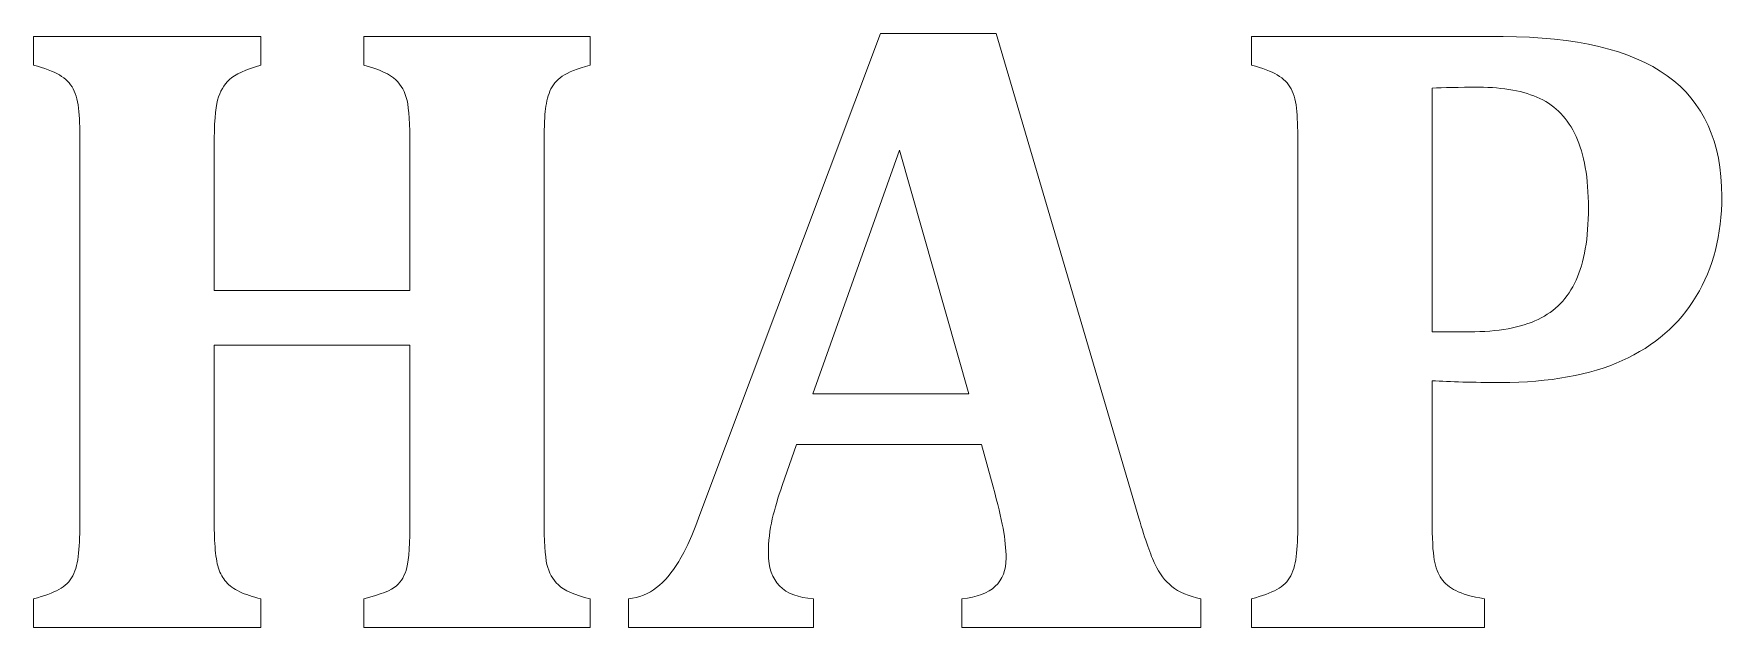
# Model space of a CAD drawing. Header units: inches. Extents: x 112 to 968, y -947 to -133.
# Drawn here: x 114.6 to 540, y -946.7 to -796.3 of the extents above; entities that cross this region are included whole.
import ezdxf

# ---------------------------------------------------------------- set-up
doc = ezdxf.new("R2010")
doc.units = ezdxf.units.IN
doc.header["$MEASUREMENT"] = 0
doc.layers.add('Layer 1', color=7, linetype='Continuous')

# ---------------------------------------------------------------- blocks, each defined once
blk = doc.blocks.new('block 23')
at = {"layer": 'Layer 1', "lineweight": 0}
blk.add_lwpolyline([(311.85, -887.49), (351.3, -887.49), (333.76, -825.8), (311.85, -887.49)], dxfattribs=at)
for points, knots in [([(243.8, -919.16), (243.8, -924.79), (244.04, -928.64), (244.51, -930.72), (244.99, -932.8), (245.95, -934.54), (247.42, -935.93), (248.88, -937.32), (251.54, -938.49), (255.42, -939.43), (255.42, -939.43), (255.42, -946.67), (255.42, -946.67), (255.42, -946.67), (198.22, -946.67), (198.22, -946.67), (198.22, -946.67), (198.22, -939.43), (198.22, -939.43), (202.45, -938.34), (205.19, -937.24), (206.43, -936.15), (207.68, -935.05), (208.55, -933.5), (209.06, -931.49), (209.57, -929.48), (209.83, -925.37), (209.83, -919.16), (209.83, -919.16), (209.83, -875.22), (209.83, -875.22), (209.83, -875.22), (160.3, -875.22), (160.3, -875.22), (160.3, -875.22), (160.3, -919.16), (160.3, -919.16), (160.3, -921.72), (160.37, -924.09), (160.52, -926.29), (160.67, -928.48), (160.96, -930.27), (161.4, -931.65), (161.84, -933.04), (162.47, -934.21), (163.32, -935.16), (164.15, -936.11), (165.3, -936.93), (166.77, -937.63), (168.23, -938.32), (170.02, -938.92), (172.14, -939.43), (172.14, -939.43), (172.14, -946.67), (172.14, -946.67), (172.14, -946.67), (114.61, -946.67), (114.61, -946.67), (114.61, -946.67), (114.61, -939.43), (114.61, -939.43), (117.31, -938.71), (119.45, -937.92), (121.02, -937.08), (122.59, -936.24), (123.76, -935.07), (124.52, -933.57), (125.29, -932.08), (125.78, -930.17), (126, -927.87), (126.22, -925.57), (126.33, -922.67), (126.33, -919.16), (126.33, -919.16), (126.33, -824.7), (126.33, -824.7), (126.33, -821.27), (126.24, -818.39), (126.06, -816.05), (125.88, -813.71), (125.4, -811.81), (124.63, -810.35), (123.87, -808.89), (122.7, -807.71), (121.13, -806.79), (119.56, -805.88), (117.38, -805.05), (114.61, -804.33), (114.61, -804.33), (114.61, -797.09), (114.61, -797.09), (114.61, -797.09), (172.14, -797.09), (172.14, -797.09), (172.14, -797.09), (172.14, -804.33), (172.14, -804.33), (168.26, -805.42), (165.62, -806.63), (164.19, -807.94), (162.77, -809.26), (161.76, -810.99), (161.18, -813.14), (160.59, -815.3), (160.3, -819.19), (160.3, -824.82), (160.3, -824.82), (160.3, -861.41), (160.3, -861.41), (160.3, -861.41), (209.83, -861.41), (209.83, -861.41), (209.83, -861.41), (209.83, -824.82), (209.83, -824.82), (209.83, -819.27), (209.59, -815.41), (209.12, -813.26), (208.64, -811.1), (207.69, -809.35), (206.27, -808), (204.84, -806.64), (202.16, -805.42), (198.22, -804.33), (198.22, -804.33), (198.22, -797.09), (198.22, -797.09), (198.22, -797.09), (255.42, -797.09), (255.42, -797.09), (255.42, -797.09), (255.42, -804.33), (255.42, -804.33), (252.2, -805.2), (249.86, -806.13), (248.4, -807.12), (246.94, -808.1), (245.9, -809.36), (245.28, -810.9), (244.66, -812.43), (244.26, -814.15), (244.07, -816.05), (243.89, -817.95), (243.8, -820.87), (243.8, -824.82), (243.8, -824.82), (243.8, -919.16), (243.8, -919.16)], [0, 0, 0, 0, 1, 1, 1, 2, 2, 2, 3, 3, 3, 4, 4, 4, 5, 5, 5, 6, 6, 6, 7, 7, 7, 8, 8, 8, 9, 9, 9, 10, 10, 10, 11, 11, 11, 12, 12, 12, 13, 13, 13, 14, 14, 14, 15, 15, 15, 16, 16, 16, 17, 17, 17, 18, 18, 18, 19, 19, 19, 20, 20, 20, 21, 21, 21, 22, 22, 22, 23, 23, 23, 24, 24, 24, 25, 25, 25, 26, 26, 26, 27, 27, 27, 28, 28, 28, 29, 29, 29, 30, 30, 30, 31, 31, 31, 32, 32, 32, 33, 33, 33, 34, 34, 34, 35, 35, 35, 36, 36, 36, 37, 37, 37, 38, 38, 38, 39, 39, 39, 40, 40, 40, 41, 41, 41, 42, 42, 42, 43, 43, 43, 44, 44, 44, 45, 45, 45, 46, 46, 46, 47, 47, 47, 48, 48, 48, 49, 49, 49, 49]), ([(354.47, -900.32), (354.47, -900.32), (307.68, -900.32), (307.68, -900.32), (307.68, -900.32), (304.07, -910.72), (304.07, -910.72), (303.04, -913.65), (302.21, -916.48), (301.55, -919.22), (300.89, -921.96), (300.56, -924.86), (300.56, -927.93), (300.56, -935.09), (304.36, -938.92), (311.96, -939.43), (311.96, -939.43), (311.96, -946.67), (311.96, -946.67), (311.96, -946.67), (265.17, -946.67), (265.17, -946.67), (265.17, -946.67), (265.17, -939.43), (265.17, -939.43), (267.87, -939.14), (270.24, -938.19), (272.29, -936.59), (274.33, -934.98), (276.2, -932.79), (277.88, -930.01), (279.56, -927.24), (281.35, -923.25), (283.25, -918.07), (283.25, -918.07), (328.94, -796.33), (328.94, -796.33), (328.94, -796.33), (358.2, -796.33), (358.2, -796.33), (358.2, -796.33), (394.36, -919.05), (394.36, -919.05), (395.97, -924.53), (397.32, -928.42), (398.42, -930.72), (399.51, -933.02), (400.94, -934.89), (402.69, -936.31), (404.44, -937.74), (406.89, -938.78), (410.03, -939.43), (410.03, -939.43), (410.03, -946.67), (410.03, -946.67), (410.03, -946.67), (349.54, -946.67), (349.54, -946.67), (349.54, -946.67), (349.54, -939.43), (349.54, -939.43), (353.34, -939), (356.15, -937.94), (357.98, -936.26), (359.81, -934.58), (360.72, -932.2), (360.72, -929.13), (360.72, -926.87), (360.46, -924.35), (359.95, -921.57), (359.44, -918.8), (358.6, -915.29), (357.43, -911.05), (357.43, -911.05), (354.47, -900.32), (354.47, -900.32)], [0, 0, 0, 0, 1, 1, 1, 2, 2, 2, 3, 3, 3, 4, 4, 4, 5, 5, 5, 6, 6, 6, 7, 7, 7, 8, 8, 8, 9, 9, 9, 10, 10, 10, 11, 11, 11, 12, 12, 12, 13, 13, 13, 14, 14, 14, 15, 15, 15, 16, 16, 16, 17, 17, 17, 18, 18, 18, 19, 19, 19, 20, 20, 20, 21, 21, 21, 22, 22, 22, 23, 23, 23, 24, 24, 24, 25, 25, 25, 25]), ([(468.55, -919.27), (468.55, -924.09), (468.73, -927.51), (469.09, -929.52), (469.46, -931.53), (470.06, -933.13), (470.9, -934.34), (471.74, -935.55), (472.95, -936.55), (474.52, -937.35), (476.09, -938.16), (478.52, -938.85), (481.8, -939.43), (481.8, -939.43), (481.8, -946.67), (481.8, -946.67), (481.8, -946.67), (422.85, -946.67), (422.85, -946.67), (422.85, -946.67), (422.85, -939.43), (422.85, -939.43), (425.55, -938.71), (427.69, -937.92), (429.26, -937.08), (430.83, -936.24), (432, -935.07), (432.77, -933.57), (433.53, -932.08), (434.03, -930.17), (434.25, -927.87), (434.47, -925.57), (434.58, -922.67), (434.58, -919.16), (434.58, -919.16), (434.58, -824.7), (434.58, -824.7), (434.58, -821.27), (434.48, -818.39), (434.3, -816.05), (434.12, -813.71), (433.65, -811.81), (432.88, -810.35), (432.11, -808.89), (430.94, -807.71), (429.37, -806.79), (427.8, -805.88), (425.63, -805.05), (422.85, -804.33), (422.85, -804.33), (422.85, -797.09), (422.85, -797.09), (422.85, -797.09), (486.52, -797.09), (486.52, -797.09), (505, -797.09), (518.84, -800.4), (528.05, -807.01), (537.25, -813.62), (541.85, -823.79), (541.85, -837.53), (541.85, -847.24), (539.7, -855.68), (535.39, -862.84), (531.08, -870), (524.83, -875.42), (516.65, -879.11), (508.47, -882.8), (498.24, -884.65), (485.97, -884.65), (478.88, -884.65), (473.07, -884.5), (468.55, -884.21), (468.55, -884.21), (468.55, -919.27), (468.55, -919.27)], [0, 0, 0, 0, 1, 1, 1, 2, 2, 2, 3, 3, 3, 4, 4, 4, 5, 5, 5, 6, 6, 6, 7, 7, 7, 8, 8, 8, 9, 9, 9, 10, 10, 10, 11, 11, 11, 12, 12, 12, 13, 13, 13, 14, 14, 14, 15, 15, 15, 16, 16, 16, 17, 17, 17, 18, 18, 18, 19, 19, 19, 20, 20, 20, 21, 21, 21, 22, 22, 22, 23, 23, 23, 24, 24, 24, 25, 25, 25, 25]), ([(468.55, -871.83), (468.55, -871.83), (477.97, -871.83), (477.97, -871.83), (485.27, -871.83), (491.08, -870.78), (495.39, -868.7), (499.7, -866.62), (502.9, -863.32), (504.98, -858.78), (507.06, -854.26), (508.1, -848.16), (508.1, -840.48), (508.1, -832.89), (507.06, -826.84), (504.98, -822.35), (502.9, -817.86), (499.85, -814.66), (495.83, -812.76), (491.81, -810.86), (486.66, -809.91), (480.38, -809.91), (475.27, -809.91), (471.32, -809.99), (468.55, -810.13), (468.55, -810.13), (468.55, -871.83), (468.55, -871.83)], [0, 0, 0, 0, 1, 1, 1, 2, 2, 2, 3, 3, 3, 4, 4, 4, 5, 5, 5, 6, 6, 6, 7, 7, 7, 8, 8, 8, 9, 9, 9, 9])]:
    blk.add_open_spline(points, degree=3, knots=knots, dxfattribs=at)
blk = doc.blocks.new('block 2')
at = {"layer": 'Layer 1'}
blk.add_blockref('block 23', (0, 0), dxfattribs=at)

msp = doc.modelspace()

# ---------------------------------------------------------------- block references
at = {"layer": 'Layer 1'}
msp.add_blockref('block 2', (0, 0), dxfattribs=at)

doc.saveas('drawing.dxf')
